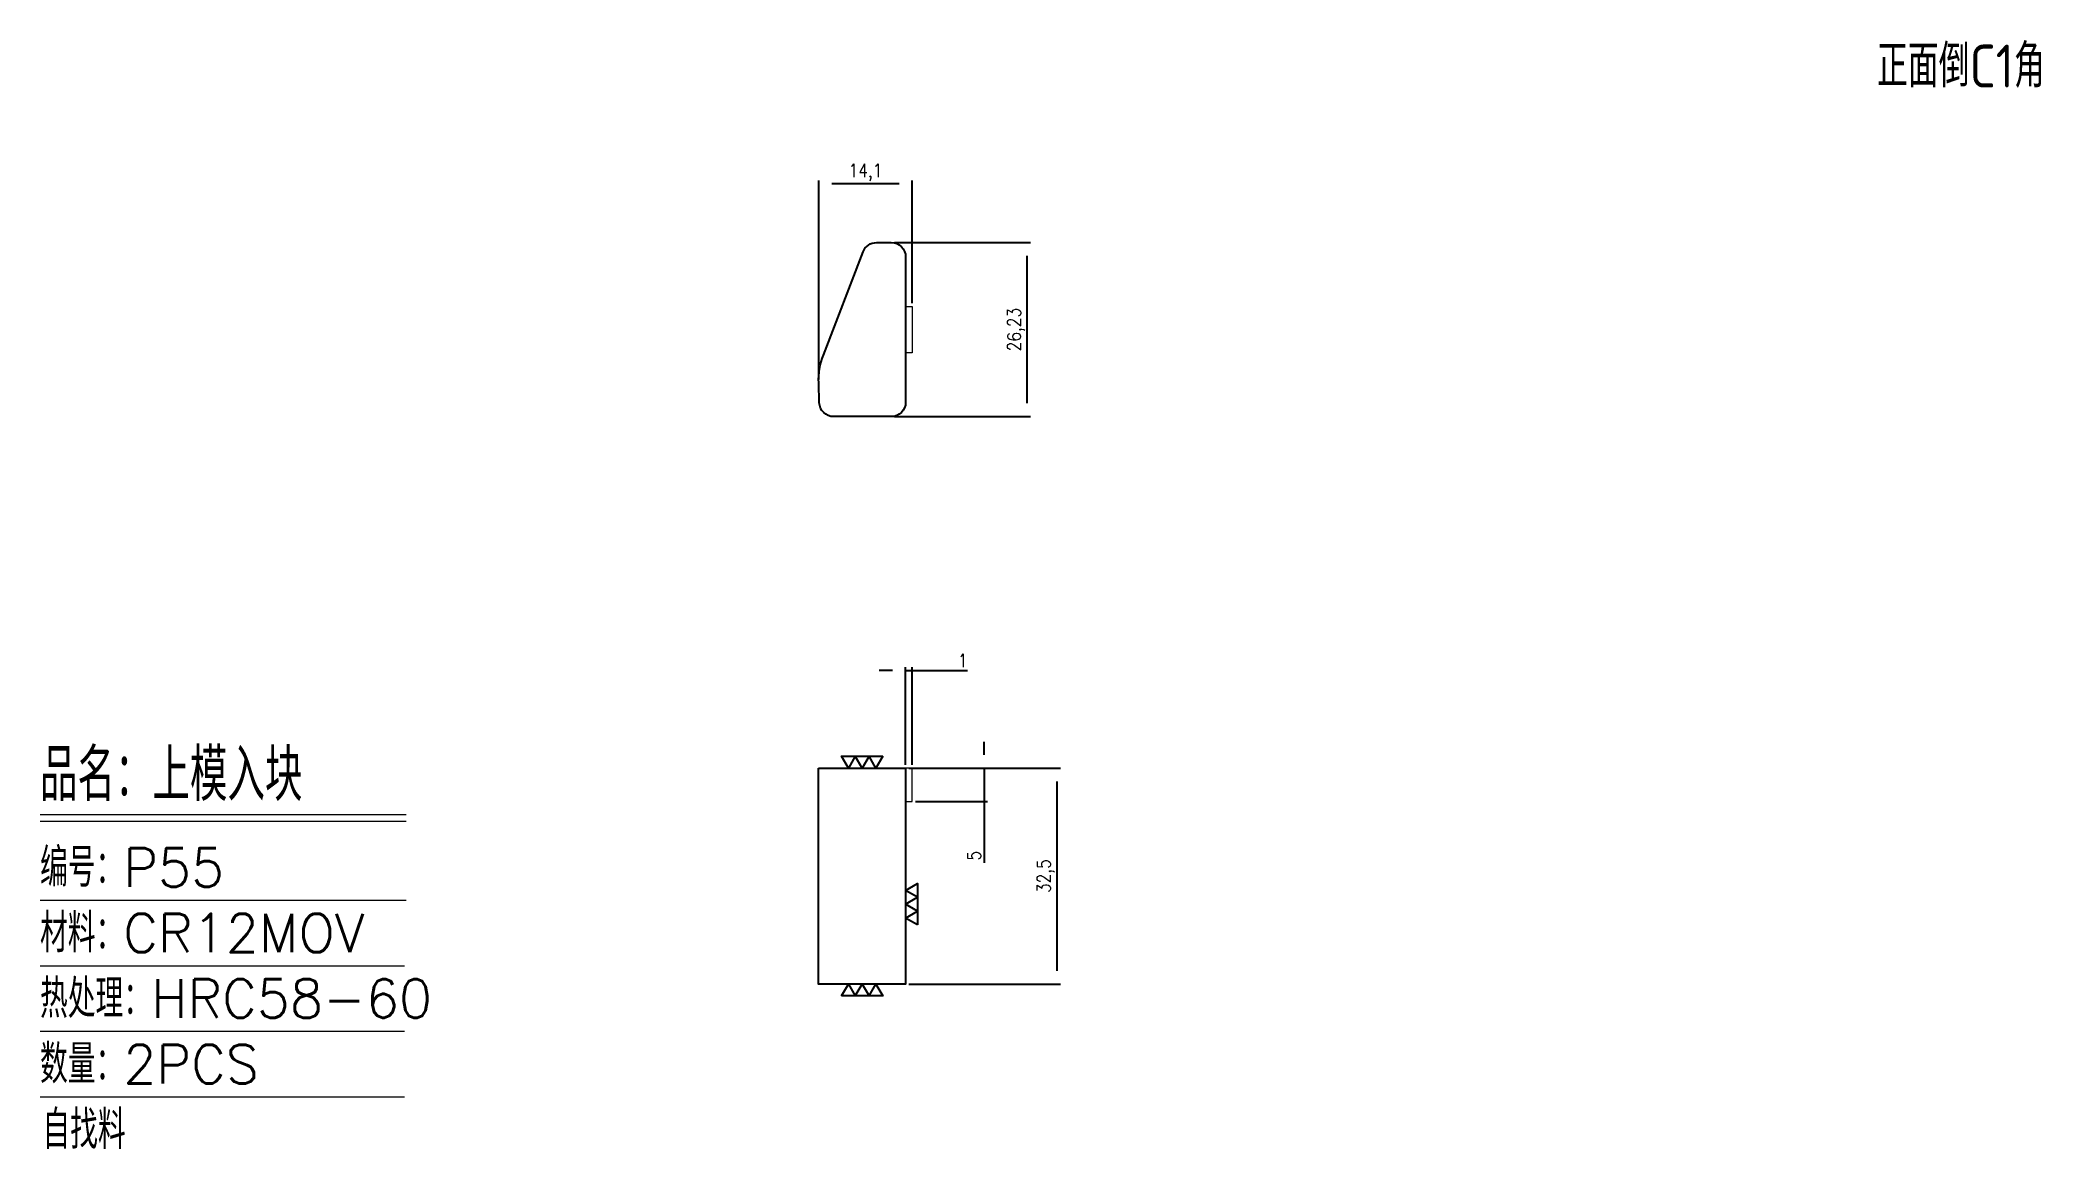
# Model space of a CAD drawing. Header units: millimetres. Extents: x 97060 to 97362, y 7187 to 7354.
import ezdxf

# ---------------------------------------------------------------- set-up
doc = ezdxf.new("R2010")
doc.units = ezdxf.units.MM
for name, color, linetype in [('DIE_P', 2, 'Continuous'), ('DIM', 4, 'Continuous'), ('PPS_P', 2, 'Continuous'), ('TEXT', 4, 'Continuous')]:
    doc.layers.add(name, color=color, linetype=linetype)
doc.styles.add('chinesef_fs', font='simplex.shx', dxfattribs={"bigfont": 'gbcbig.shx'})
doc.styles.add('gbenor', font='gbenor.shx', dxfattribs={"bigfont": 'gbcbig.shx'})
doc.styles.get("Standard").update_dxf_attribs({"font": 'txt.shx', "width": 0.85, "bigfont": 'ctxt.shx'})
doc.dimstyles.new('T-2-WX', dxfattribs={"dimtxt": 2, "dimasz": 2, "dimexe": 0.5, "dimexo": 0.5, "dimgap": 0.5, "dimtad": 1, "dimtxsty": 'Standard', "dimblk": 'OPEN30', "dimcen": 0, "dimazin": 3, "dimtfac": 1, "dimtmove": 0, "dimatfit": 3, "dimldrblk": 'OPEN30', "dimlwd": -1, "dimlwe": -1})

# ---------------------------------------------------------------- blocks, each defined once
blk = doc.blocks.new('*D7579')
at = {"layer": 'Defpoints', "color": 0}
for p in [(97190.84, 7244.03), (97213.66, 7244.03), (97190.84, 7211.53)]:
    blk.add_point(p, dxfattribs=at)
at = {"layer": 'DIM', "color": 0}
for p, q in [((97191.34, 7244.03), (97214.16, 7244.03)), ((97213.66, 7213.53), (97213.66, 7242.03)), ((97191.34, 7211.53), (97214.16, 7211.53))]:
    blk.add_line(p, q, dxfattribs=at)
at = {"layer": 'DIM', "color": 0, "insert": (97211.97, 7227.78), "char_height": 2, "attachment_point": 5, "rotation": 90}
blk.add_mtext('32,5', dxfattribs=at)
blk = doc.blocks.new('_Open30')
blk = doc.blocks.new('*D7580')
at = {"layer": 'Defpoints', "color": 0}
for p in [(97191.84, 7258.77), (97190.84, 7244.03), (97191.84, 7244.03)]:
    blk.add_point(p, dxfattribs=at)
at = {"layer": 'DIM', "color": 0}
for p, q in [((97188.84, 7258.77), (97186.84, 7258.77)), ((97190.84, 7244.53), (97190.84, 7259.27)), ((97190.84, 7258.77), (97191.84, 7258.77)), ((97191.84, 7244.53), (97191.84, 7259.27)), ((97191.84, 7258.77), (97200.14, 7258.77)), ((97193.84, 7258.77), (97195.84, 7258.77))]:
    blk.add_line(p, q, dxfattribs=at)
at = {"layer": 'DIM', "color": 0, "insert": (97199.43, 7260.27), "char_height": 2, "attachment_point": 5}
blk.add_mtext('1', dxfattribs=at)
blk = doc.blocks.new('*D7581')
at = {"layer": 'Defpoints', "color": 0}
for p in [(97191.84, 7244.03), (97191.84, 7239.03), (97202.66, 7239.03)]:
    blk.add_point(p, dxfattribs=at)
at = {"layer": 'DIM', "color": 0}
for p, q in [((97202.66, 7246.03), (97202.66, 7248.03)), ((97192.34, 7244.03), (97203.16, 7244.03)), ((97202.66, 7244.03), (97202.66, 7239.03)), ((97192.34, 7239.03), (97203.16, 7239.03)), ((97202.66, 7239.03), (97202.66, 7229.8)), ((97202.66, 7237.03), (97202.66, 7235.03))]:
    blk.add_line(p, q, dxfattribs=at)
at = {"layer": 'DIM', "color": 0, "insert": (97201.16, 7230.87), "char_height": 2, "attachment_point": 5, "rotation": 90}
blk.add_mtext('5', dxfattribs=at)
blk = doc.blocks.new('*D7582')
at = {"layer": 'Defpoints', "color": 0}
for p in [(97177.74, 7332.1), (97191.84, 7313.62), (97177.74, 7302.1)]:
    blk.add_point(p, dxfattribs=at)
at = {"layer": 'DIM', "color": 0}
for p, q in [((97177.74, 7302.6), (97177.74, 7332.6)), ((97189.84, 7332.1), (97179.74, 7332.1)), ((97191.84, 7314.12), (97191.84, 7332.6))]:
    blk.add_line(p, q, dxfattribs=at)
at = {"layer": 'DIM', "color": 0, "insert": (97184.79, 7333.79), "char_height": 2, "attachment_point": 5}
blk.add_mtext('14,1', dxfattribs=at)
blk = doc.blocks.new('*D7583')
at = {"layer": 'Defpoints', "color": 0}
for p in [(97188.67, 7323.24), (97209.17, 7323.24), (97188.67, 7297.01)]:
    blk.add_point(p, dxfattribs=at)
at = {"layer": 'DIM', "color": 0}
for p, q in [((97189.17, 7323.24), (97209.67, 7323.24)), ((97209.17, 7299.01), (97209.17, 7321.24)), ((97189.17, 7297.01), (97209.67, 7297.01))]:
    blk.add_line(p, q, dxfattribs=at)
at = {"layer": 'DIM', "color": 0, "insert": (97207.48, 7310.12), "char_height": 2, "attachment_point": 5, "rotation": 90}
blk.add_mtext('26,23', dxfattribs=at)

msp = doc.modelspace()

# ---------------------------------------------------------------- linework, layer by layer
at = {"layer": 'DIE_P'}
for points in [[(97187.406, 7245.83), (97186.367, 7244.03), (97185.328, 7245.83), (97184.289, 7244.03), (97183.25, 7245.83), (97182.21, 7244.03), (97181.171, 7245.83), (97187.406, 7245.83)], [(97192.642, 7220.431), (97190.842, 7221.47), (97192.642, 7222.51), (97190.842, 7223.549), (97192.642, 7224.588), (97190.842, 7225.627), (97192.642, 7226.667), (97192.642, 7220.431)], [(97181.171, 7209.73), (97182.21, 7211.53), (97183.25, 7209.73), (97184.289, 7211.53), (97185.328, 7209.73), (97186.367, 7211.53), (97187.406, 7209.73), (97181.171, 7209.73)]]:
    msp.add_lwpolyline(points, close=True, dxfattribs=at)
at = {"layer": 'DIM', "color": 4, "linetype": 'Continuous', "lineweight": 13}
for p, q in [((97060.445, 7237.077), (97115.605, 7237.077)), ((97060.445, 7236.061), (97115.605, 7236.061)), ((97060.445, 7224.152), (97115.605, 7224.152)), ((97060.445, 7214.277), (97115.366, 7214.277)), ((97060.445, 7204.401), (97115.366, 7204.401)), ((97060.445, 7194.526), (97115.366, 7194.526))]:
    msp.add_line(p, q, dxfattribs=at)
at = {"layer": 'DIM', "color": 2}
msp.add_lwpolyline([(97177.736, 7244.03), (97190.842, 7244.03), (97190.842, 7211.53), (97177.736, 7211.53)], close=True, dxfattribs=at)
at = {"layer": 'PPS_P', "linetype": 'Continuous', "lineweight": 25}
msp.add_lwpolyline([(97190.842, 7321.067), (97190.842, 7305.628), (97190.842, 7302.098), (97190.842, 7299.175, -0.4142136), (97188.673, 7297.006), (97180.003, 7297.006, -0.4050649), (97177.835, 7299.107), (97177.741, 7302.11, -0.0999331), (97178.447, 7306.273), (97184.434, 7321.845, -0.3103563), (97186.458, 7323.236), (97188.673, 7323.236, -0.4142136)], format="xyb", close=True, dxfattribs=at)
at = {"layer": 'PPS_P', "linetype": 'Continuous', "lineweight": 15}
for points in [[(97191.842, 7313.621), (97191.842, 7306.621), (97190.842, 7306.621), (97190.842, 7313.621)], [(97191.842, 7239.03), (97191.842, 7244.03), (97190.842, 7244.03), (97190.842, 7239.03)]]:
    msp.add_lwpolyline(points, close=True, dxfattribs=at)

# ---------------------------------------------------------------- texts
at = {"layer": 'DIM', "color": 3, "linetype": 'Continuous', "lineweight": 13, "style": 'chinesef_fs'}
for s, height, p in [('品名：上模入块', 7.8423, (97060.445, 7239.111)), ('编号：P55', 5.8091, (97060.445, 7226.185)), ('材料：CR12MOV', 5.8091, (97060.445, 7216.31)), ('热处理：HRC58-60', 5.80908, (97060.445, 7206.435)), ('数量：2PCS', 5.8091, (97060.445, 7196.559)), ('自找料', 5.8091, (97060.799, 7186.684))]:
    msp.add_text(s, height=height, dxfattribs=at).set_placement(p)
at = {"layer": 'TEXT', "color": 4, "lineweight": 18, "style": 'gbenor'}
msp.add_text('正面倒C1角', height=6.4521, dxfattribs=at).set_placement((97337.163, 7346.595))

# ---------------------------------------------------------------- dimensions: what is measured, and where the dimension line sits
at = {"layer": 'DIM'}
dim = msp.add_linear_dim(base=(97177.742, 7332.098), p1=(97191.842, 7313.621), p2=(97177.742, 7302.098), dimstyle='T-2-WX', dxfattribs=at)
dim.commit()
dim.dimension.update_dxf_attribs({"geometry": '*D7582', "text_midpoint": (97184.792, 7333.788)})
dim = msp.add_linear_dim(base=(97209.173, 7323.236), p1=(97188.673, 7297.006), p2=(97188.673, 7323.236), angle=90, dimstyle='T-2-WX', dxfattribs=at)
dim.commit()
dim.dimension.update_dxf_attribs({"geometry": '*D7583', "text_midpoint": (97207.483, 7310.121)})
dim = msp.add_linear_dim(base=(97191.842, 7258.768), p1=(97190.842, 7244.03), p2=(97191.842, 7244.03), dimstyle='T-2-WX', dxfattribs=at)
dim.commit()
dim.dimension.update_dxf_attribs({"geometry": '*D7580', "text_midpoint": (97199.433, 7258.768), "dimtype": 160})
for base, p1, p2, picture, middle in [((97202.658, 7239.03), (97191.842, 7244.03), (97191.842, 7239.03), '*D7581', (97202.658, 7230.872)), ((97213.665, 7244.03), (97190.842, 7211.53), (97190.842, 7244.03), '*D7579', (97213.665, 7227.78))]:
    dim = msp.add_linear_dim(base=base, p1=p1, p2=p2, angle=90, dimstyle='T-2-WX', dxfattribs=at)
    dim.commit()
    dim.dimension.update_dxf_attribs({"geometry": picture, "text_midpoint": middle, "dimtype": 160})

doc.saveas('drawing.dxf')
